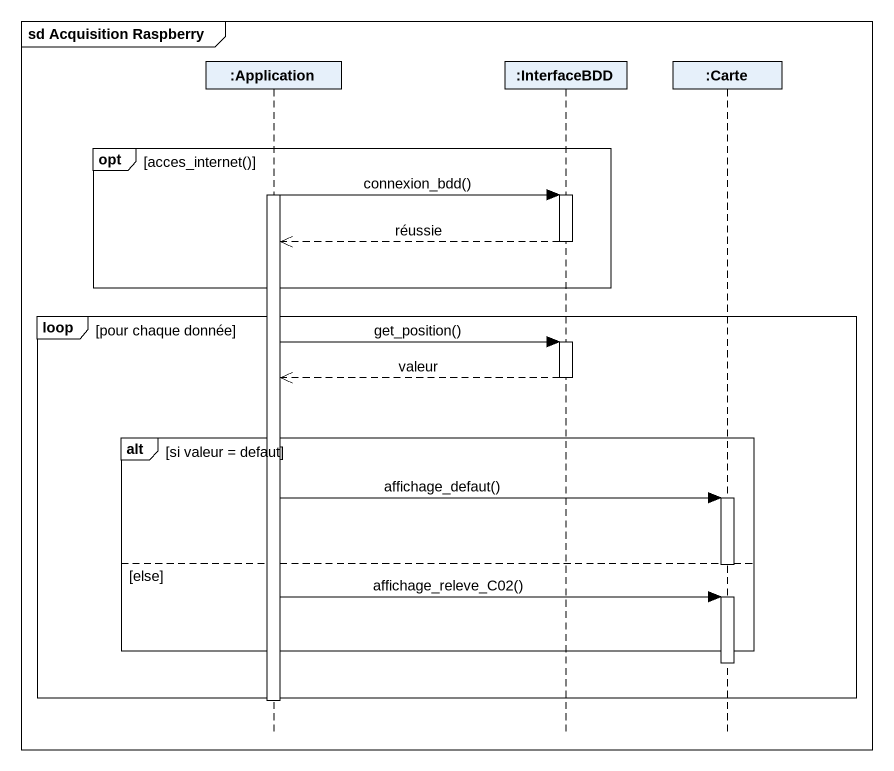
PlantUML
@startuml
mainframe sd Acquisition Raspberry
hide footbox
participant ":Application" as Application
participant ":InterfaceBDD" as InterfaceBDD
participant ":Carte" as Carte

opt acces_internet()
  activate Application
  Application -> InterfaceBDD : connexion_bdd()
  activate InterfaceBDD
  InterfaceBDD -->> Application : réussie
  deactivate InterfaceBDD
end
loop pour chaque donnée
  Application -> InterfaceBDD : get_position()
  activate InterfaceBDD
  InterfaceBDD -->> Application : valeur
  deactivate InterfaceBDD
  alt si valeur = defaut
    Application -> Carte : affichage_defaut()
    activate Carte
  else else
    deactivate Carte
    Application -> Carte : affichage_releve_C02()
    activate Carte
  end
  deactivate Carte
end
deactivate Application
@enduml
